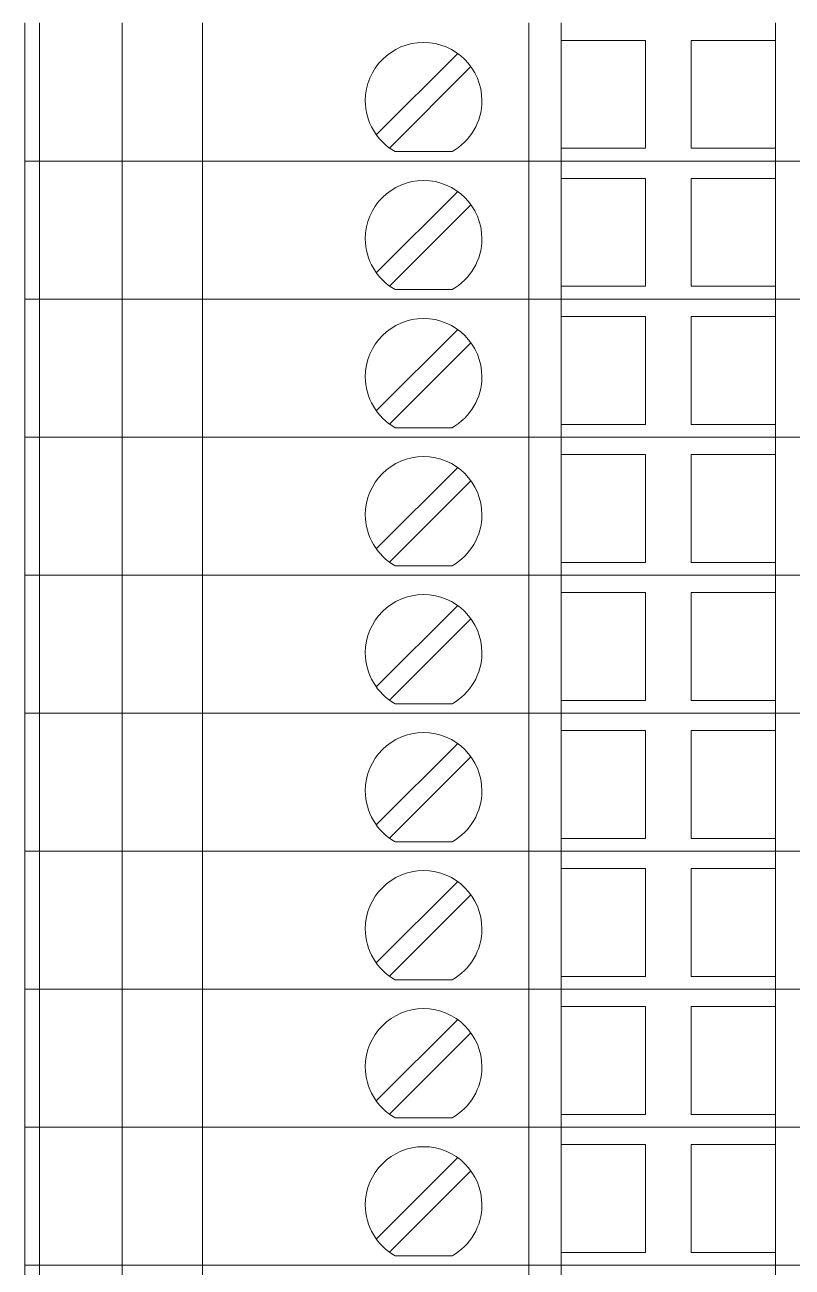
# Model space of a CAD drawing. Header units: millimetres. Extents: x 1880 to 4113, y 771 to 2990.
# Drawn here: x 2688.12 to 2716.74, y 2144.34 to 2190.69 of the extents above; entities that cross this region are included whole.
import ezdxf

# ---------------------------------------------------------------- set-up
doc = ezdxf.new("R2010")
doc.units = ezdxf.units.MM
doc.layers.add('000-PI-Oprema', color=30, linetype='Continuous', lineweight=5)

msp = doc.modelspace()

# ---------------------------------------------------------------- linework, layer by layer
at = {"layer": '000-PI-Oprema', "color": 0, "linetype": 'ByBlock', "lineweight": 0}
for p, q in [((2688.122, 2190.764), (2688.122, 2185.614)), ((2688.669, 2185.614), (2688.669, 2190.764)), ((2691.746, 2190.764), (2691.746, 2185.614)), ((2694.746, 2190.764), (2694.746, 2185.614)), ((2706.922, 2190.764), (2706.922, 2185.614)), ((2708.122, 2190.764), (2708.122, 2185.614)), ((2716.122, 2185.614), (2716.122, 2190.764)), ((2708.122, 2190.114), (2708.122, 2190.114)), ((2708.122, 2190.114), (2711.272, 2190.114)), ((2711.272, 2190.114), (2711.272, 2190.114)), ((2711.272, 2190.114), (2711.272, 2186.089)), ((2712.972, 2190.114), (2716.122, 2190.114)), ((2712.972, 2190.114), (2712.972, 2190.114)), ((2712.972, 2186.089), (2712.972, 2190.114)), ((2716.122, 2190.114), (2716.122, 2190.114)), ((2704.267, 2189.629), (2701.232, 2186.594)), ((2701.726, 2186.099), (2704.762, 2189.134)), ((2706.922, 2189.164), (2706.922, 2189.164)), ((2706.922, 2186.564), (2706.922, 2189.164)), ((2706.922, 2186.564), (2706.922, 2186.564)), ((2701.938, 2185.964), (2701.938, 2185.964)), ((2704.056, 2185.964), (2701.938, 2185.964)), ((2704.056, 2185.964), (2704.056, 2185.964)), ((2708.122, 2186.089), (2708.122, 2186.089)), ((2711.272, 2186.089), (2708.122, 2186.089)), ((2711.272, 2186.089), (2711.272, 2186.089)), ((2712.972, 2186.089), (2712.972, 2186.089)), ((2716.122, 2186.089), (2712.972, 2186.089)), ((2716.122, 2186.089), (2716.122, 2186.089)), ((2688.122, 2185.614), (2706.922, 2185.614)), ((2688.122, 2185.614), (2688.805, 2185.614)), ((2688.122, 2185.614), (2706.922, 2185.614)), ((2688.122, 2185.614), (2688.122, 2180.464)), ((2688.669, 2180.464), (2688.669, 2185.614)), ((2691.746, 2185.614), (2691.746, 2180.464)), ((2694.746, 2185.614), (2694.746, 2180.464)), ((2706.922, 2185.614), (2708.122, 2185.614)), ((2706.922, 2185.614), (2708.122, 2185.614)), ((2706.922, 2185.614), (2706.922, 2180.464)), ((2716.122, 2185.614), (2708.122, 2185.614)), ((2708.122, 2185.614), (2708.122, 2185.614)), ((2708.122, 2185.614), (2708.122, 2185.614)), ((2716.122, 2185.614), (2708.122, 2185.614)), ((2708.122, 2185.614), (2708.122, 2180.464)), ((2716.122, 2185.614), (2717.322, 2185.614)), ((2716.122, 2185.614), (2716.122, 2185.614)), ((2716.122, 2185.614), (2716.122, 2185.614)), ((2716.122, 2185.614), (2717.322, 2185.614)), ((2716.122, 2180.464), (2716.122, 2185.614)), ((2708.122, 2184.964), (2708.122, 2184.964)), ((2708.122, 2184.964), (2711.272, 2184.964)), ((2711.272, 2184.964), (2711.272, 2184.964)), ((2711.272, 2184.964), (2711.272, 2180.939)), ((2712.972, 2184.964), (2716.122, 2184.964)), ((2712.972, 2184.964), (2712.972, 2184.964)), ((2712.972, 2180.939), (2712.972, 2184.964)), ((2716.122, 2184.964), (2716.122, 2184.964)), ((2704.267, 2184.479), (2701.232, 2181.444)), ((2706.922, 2184.014), (2706.922, 2184.014)), ((2706.922, 2181.414), (2706.922, 2184.014)), ((2701.726, 2180.949), (2704.762, 2183.984)), ((2706.922, 2181.414), (2706.922, 2181.414)), ((2701.938, 2180.814), (2701.938, 2180.814)), ((2704.056, 2180.814), (2701.938, 2180.814)), ((2704.056, 2180.814), (2704.056, 2180.814)), ((2708.122, 2180.939), (2708.122, 2180.939)), ((2711.272, 2180.939), (2708.122, 2180.939)), ((2711.272, 2180.939), (2711.272, 2180.939)), ((2712.972, 2180.939), (2712.972, 2180.939)), ((2716.122, 2180.939), (2712.972, 2180.939)), ((2716.122, 2180.939), (2716.122, 2180.939)), ((2688.122, 2180.464), (2706.922, 2180.464)), ((2688.122, 2180.464), (2688.805, 2180.464)), ((2688.122, 2180.464), (2706.922, 2180.464)), ((2688.122, 2180.464), (2688.122, 2175.314)), ((2688.669, 2175.314), (2688.669, 2180.464)), ((2691.746, 2180.464), (2691.746, 2175.314)), ((2694.746, 2180.464), (2694.746, 2175.314)), ((2706.922, 2180.464), (2708.122, 2180.464)), ((2706.922, 2180.464), (2708.122, 2180.464)), ((2706.922, 2180.464), (2706.922, 2175.314)), ((2716.122, 2180.464), (2708.122, 2180.464)), ((2708.122, 2180.464), (2708.122, 2180.464)), ((2708.122, 2180.464), (2708.122, 2180.464)), ((2716.122, 2180.464), (2708.122, 2180.464)), ((2708.122, 2180.464), (2708.122, 2175.314)), ((2716.122, 2180.464), (2717.322, 2180.464)), ((2716.122, 2180.464), (2716.122, 2180.464)), ((2716.122, 2180.464), (2716.122, 2180.464)), ((2716.122, 2180.464), (2717.322, 2180.464)), ((2716.122, 2175.314), (2716.122, 2180.464)), ((2708.122, 2179.814), (2708.122, 2179.814)), ((2708.122, 2179.814), (2711.272, 2179.814)), ((2711.272, 2179.814), (2711.272, 2179.814)), ((2711.272, 2179.814), (2711.272, 2175.789)), ((2712.972, 2179.814), (2716.122, 2179.814)), ((2712.972, 2179.814), (2712.972, 2179.814)), ((2712.972, 2175.789), (2712.972, 2179.814)), ((2716.122, 2179.814), (2716.122, 2179.814)), ((2704.267, 2179.329), (2701.232, 2176.294)), ((2701.726, 2175.799), (2704.762, 2178.834)), ((2706.922, 2178.864), (2706.922, 2178.864)), ((2706.922, 2176.264), (2706.922, 2178.864)), ((2706.922, 2176.264), (2706.922, 2176.264)), ((2708.122, 2175.789), (2708.122, 2175.789)), ((2711.272, 2175.789), (2708.122, 2175.789)), ((2711.272, 2175.789), (2711.272, 2175.789)), ((2712.972, 2175.789), (2712.972, 2175.789)), ((2716.122, 2175.789), (2712.972, 2175.789)), ((2716.122, 2175.789), (2716.122, 2175.789)), ((2688.122, 2175.314), (2706.922, 2175.314)), ((2688.122, 2175.314), (2688.805, 2175.314)), ((2688.122, 2175.314), (2706.922, 2175.314)), ((2688.122, 2175.314), (2688.122, 2170.164)), ((2688.669, 2170.164), (2688.669, 2175.314)), ((2691.746, 2175.314), (2691.746, 2170.164)), ((2694.746, 2175.314), (2694.746, 2170.164)), ((2701.938, 2175.664), (2701.938, 2175.664)), ((2704.056, 2175.664), (2701.938, 2175.664)), ((2704.056, 2175.664), (2704.056, 2175.664)), ((2706.922, 2175.314), (2708.122, 2175.314)), ((2706.922, 2175.314), (2708.122, 2175.314)), ((2706.922, 2175.314), (2706.922, 2170.164)), ((2716.122, 2175.314), (2708.122, 2175.314)), ((2708.122, 2175.314), (2708.122, 2175.314)), ((2708.122, 2175.314), (2708.122, 2175.314)), ((2716.122, 2175.314), (2708.122, 2175.314)), ((2708.122, 2175.314), (2708.122, 2170.164)), ((2716.122, 2175.314), (2717.322, 2175.314)), ((2716.122, 2175.314), (2716.122, 2175.314)), ((2716.122, 2175.314), (2716.122, 2175.314)), ((2716.122, 2175.314), (2717.322, 2175.314)), ((2716.122, 2170.164), (2716.122, 2175.314)), ((2708.122, 2174.664), (2708.122, 2174.664)), ((2708.122, 2174.664), (2711.272, 2174.664)), ((2711.272, 2174.664), (2711.272, 2174.664)), ((2711.272, 2174.664), (2711.272, 2170.639)), ((2712.972, 2174.664), (2716.122, 2174.664)), ((2712.972, 2174.664), (2712.972, 2174.664)), ((2712.972, 2170.639), (2712.972, 2174.664)), ((2716.122, 2174.664), (2716.122, 2174.664)), ((2704.267, 2174.179), (2701.232, 2171.144)), ((2701.726, 2170.649), (2704.762, 2173.684)), ((2706.922, 2173.714), (2706.922, 2173.714)), ((2706.922, 2171.114), (2706.922, 2173.714)), ((2706.922, 2171.114), (2706.922, 2171.114)), ((2708.122, 2170.639), (2708.122, 2170.639)), ((2711.272, 2170.639), (2708.122, 2170.639)), ((2711.272, 2170.639), (2711.272, 2170.639)), ((2712.972, 2170.639), (2712.972, 2170.639)), ((2716.122, 2170.639), (2712.972, 2170.639)), ((2716.122, 2170.639), (2716.122, 2170.639)), ((2688.122, 2170.164), (2706.922, 2170.164)), ((2688.122, 2170.164), (2688.805, 2170.164)), ((2688.122, 2170.164), (2706.922, 2170.164)), ((2688.122, 2170.164), (2688.122, 2165.014)), ((2688.669, 2165.014), (2688.669, 2170.164)), ((2691.746, 2170.164), (2691.746, 2165.014)), ((2694.746, 2170.164), (2694.746, 2165.014)), ((2701.938, 2170.514), (2701.938, 2170.514)), ((2704.056, 2170.514), (2701.938, 2170.514)), ((2704.056, 2170.514), (2704.056, 2170.514)), ((2706.922, 2170.164), (2708.122, 2170.164)), ((2706.922, 2170.164), (2708.122, 2170.164)), ((2706.922, 2170.164), (2706.922, 2165.014)), ((2716.122, 2170.164), (2708.122, 2170.164)), ((2708.122, 2170.164), (2708.122, 2170.164)), ((2708.122, 2170.164), (2708.122, 2170.164)), ((2716.122, 2170.164), (2708.122, 2170.164)), ((2708.122, 2170.164), (2708.122, 2165.014)), ((2716.122, 2170.164), (2717.322, 2170.164)), ((2716.122, 2170.164), (2716.122, 2170.164)), ((2716.122, 2170.164), (2716.122, 2170.164)), ((2716.122, 2170.164), (2717.322, 2170.164)), ((2716.122, 2165.014), (2716.122, 2170.164)), ((2708.122, 2169.514), (2708.122, 2169.514)), ((2708.122, 2169.514), (2711.272, 2169.514)), ((2711.272, 2169.514), (2711.272, 2169.514)), ((2711.272, 2169.514), (2711.272, 2165.489)), ((2712.972, 2169.514), (2716.122, 2169.514)), ((2712.972, 2169.514), (2712.972, 2169.514)), ((2712.972, 2165.489), (2712.972, 2169.514)), ((2716.122, 2169.514), (2716.122, 2169.514)), ((2704.267, 2169.029), (2701.232, 2165.994)), ((2701.726, 2165.499), (2704.762, 2168.534)), ((2706.922, 2168.564), (2706.922, 2168.564)), ((2706.922, 2165.964), (2706.922, 2168.564)), ((2706.922, 2165.964), (2706.922, 2165.964)), ((2708.122, 2165.489), (2708.122, 2165.489)), ((2711.272, 2165.489), (2708.122, 2165.489)), ((2711.272, 2165.489), (2711.272, 2165.489)), ((2712.972, 2165.489), (2712.972, 2165.489)), ((2716.122, 2165.489), (2712.972, 2165.489)), ((2716.122, 2165.489), (2716.122, 2165.489)), ((2688.122, 2165.014), (2706.922, 2165.014)), ((2688.122, 2165.014), (2688.805, 2165.014)), ((2688.122, 2165.014), (2706.922, 2165.014)), ((2688.122, 2165.014), (2688.122, 2159.864)), ((2688.669, 2159.864), (2688.669, 2165.014)), ((2691.746, 2165.014), (2691.746, 2159.864)), ((2694.746, 2165.014), (2694.746, 2159.864)), ((2701.938, 2165.364), (2701.938, 2165.364)), ((2704.056, 2165.364), (2701.938, 2165.364)), ((2704.056, 2165.364), (2704.056, 2165.364)), ((2706.922, 2165.014), (2708.122, 2165.014)), ((2706.922, 2165.014), (2708.122, 2165.014)), ((2706.922, 2165.014), (2706.922, 2159.864)), ((2716.122, 2165.014), (2708.122, 2165.014)), ((2708.122, 2165.014), (2708.122, 2165.014)), ((2708.122, 2165.014), (2708.122, 2165.014)), ((2716.122, 2165.014), (2708.122, 2165.014)), ((2708.122, 2165.014), (2708.122, 2159.864)), ((2716.122, 2165.014), (2717.322, 2165.014)), ((2716.122, 2165.014), (2716.122, 2165.014)), ((2716.122, 2165.014), (2716.122, 2165.014)), ((2716.122, 2165.014), (2717.322, 2165.014)), ((2716.122, 2159.864), (2716.122, 2165.014)), ((2708.122, 2164.364), (2708.122, 2164.364)), ((2708.122, 2164.364), (2711.272, 2164.364)), ((2711.272, 2164.364), (2711.272, 2164.364)), ((2711.272, 2164.364), (2711.272, 2160.339)), ((2712.972, 2164.364), (2716.122, 2164.364)), ((2712.972, 2164.364), (2712.972, 2164.364)), ((2712.972, 2160.339), (2712.972, 2164.364)), ((2716.122, 2164.364), (2716.122, 2164.364)), ((2704.267, 2163.879), (2701.232, 2160.844)), ((2701.726, 2160.349), (2704.762, 2163.384)), ((2706.922, 2163.414), (2706.922, 2163.414)), ((2706.922, 2160.814), (2706.922, 2163.414)), ((2706.922, 2160.814), (2706.922, 2160.814)), ((2701.938, 2160.214), (2701.938, 2160.214)), ((2704.056, 2160.214), (2701.938, 2160.214)), ((2704.056, 2160.214), (2704.056, 2160.214)), ((2708.122, 2160.339), (2708.122, 2160.339)), ((2711.272, 2160.339), (2708.122, 2160.339)), ((2711.272, 2160.339), (2711.272, 2160.339)), ((2712.972, 2160.339), (2712.972, 2160.339)), ((2716.122, 2160.339), (2712.972, 2160.339)), ((2716.122, 2160.339), (2716.122, 2160.339)), ((2688.122, 2159.864), (2706.922, 2159.864)), ((2688.122, 2159.864), (2688.805, 2159.864)), ((2688.122, 2159.864), (2706.922, 2159.864)), ((2688.122, 2159.864), (2688.122, 2154.714)), ((2688.669, 2154.714), (2688.669, 2159.864)), ((2691.746, 2159.864), (2691.746, 2154.714)), ((2694.746, 2159.864), (2694.746, 2154.714)), ((2706.922, 2159.864), (2708.122, 2159.864)), ((2706.922, 2159.864), (2708.122, 2159.864)), ((2706.922, 2159.864), (2706.922, 2154.714)), ((2716.122, 2159.864), (2708.122, 2159.864)), ((2708.122, 2159.864), (2708.122, 2159.864)), ((2708.122, 2159.864), (2708.122, 2159.864)), ((2716.122, 2159.864), (2708.122, 2159.864)), ((2708.122, 2159.864), (2708.122, 2154.714)), ((2716.122, 2159.864), (2717.322, 2159.864)), ((2716.122, 2159.864), (2716.122, 2159.864)), ((2716.122, 2159.864), (2716.122, 2159.864)), ((2716.122, 2159.864), (2717.322, 2159.864)), ((2716.122, 2154.714), (2716.122, 2159.864)), ((2708.122, 2159.214), (2708.122, 2159.214)), ((2708.122, 2159.214), (2711.272, 2159.214)), ((2711.272, 2159.214), (2711.272, 2159.214)), ((2711.272, 2159.214), (2711.272, 2155.189)), ((2712.972, 2159.214), (2716.122, 2159.214)), ((2712.972, 2159.214), (2712.972, 2159.214)), ((2712.972, 2155.189), (2712.972, 2159.214)), ((2716.122, 2159.214), (2716.122, 2159.214)), ((2704.267, 2158.729), (2701.232, 2155.694)), ((2701.726, 2155.199), (2704.762, 2158.234)), ((2706.922, 2158.264), (2706.922, 2158.264)), ((2706.922, 2155.664), (2706.922, 2158.264)), ((2706.922, 2155.664), (2706.922, 2155.664)), ((2701.938, 2155.064), (2701.938, 2155.064)), ((2704.056, 2155.064), (2701.938, 2155.064)), ((2704.056, 2155.064), (2704.056, 2155.064)), ((2708.122, 2155.189), (2708.122, 2155.189)), ((2711.272, 2155.189), (2708.122, 2155.189)), ((2711.272, 2155.189), (2711.272, 2155.189)), ((2712.972, 2155.189), (2712.972, 2155.189)), ((2716.122, 2155.189), (2712.972, 2155.189)), ((2716.122, 2155.189), (2716.122, 2155.189)), ((2688.122, 2154.714), (2706.922, 2154.714)), ((2688.122, 2154.714), (2688.805, 2154.714)), ((2688.122, 2154.714), (2706.922, 2154.714)), ((2688.122, 2154.714), (2688.122, 2149.564)), ((2688.669, 2149.564), (2688.669, 2154.714)), ((2691.746, 2154.714), (2691.746, 2149.564)), ((2694.746, 2154.714), (2694.746, 2149.564)), ((2706.922, 2154.714), (2708.122, 2154.714)), ((2706.922, 2154.714), (2708.122, 2154.714)), ((2706.922, 2154.714), (2706.922, 2149.564)), ((2716.122, 2154.714), (2708.122, 2154.714)), ((2708.122, 2154.714), (2708.122, 2154.714)), ((2708.122, 2154.714), (2708.122, 2154.714)), ((2716.122, 2154.714), (2708.122, 2154.714)), ((2708.122, 2154.714), (2708.122, 2149.564)), ((2716.122, 2154.714), (2717.322, 2154.714)), ((2716.122, 2154.714), (2716.122, 2154.714)), ((2716.122, 2154.714), (2716.122, 2154.714)), ((2716.122, 2154.714), (2717.322, 2154.714)), ((2716.122, 2149.564), (2716.122, 2154.714)), ((2708.122, 2154.064), (2708.122, 2154.064)), ((2708.122, 2154.064), (2711.272, 2154.064)), ((2711.272, 2154.064), (2711.272, 2154.064)), ((2711.272, 2154.064), (2711.272, 2150.039)), ((2712.972, 2154.064), (2716.122, 2154.064)), ((2712.972, 2154.064), (2712.972, 2154.064)), ((2712.972, 2150.039), (2712.972, 2154.064)), ((2716.122, 2154.064), (2716.122, 2154.064)), ((2704.267, 2153.579), (2701.232, 2150.544)), ((2701.726, 2150.049), (2704.762, 2153.084)), ((2706.922, 2153.114), (2706.922, 2153.114)), ((2706.922, 2150.514), (2706.922, 2153.114)), ((2706.922, 2150.514), (2706.922, 2150.514)), ((2701.938, 2149.914), (2701.938, 2149.914)), ((2704.056, 2149.914), (2701.938, 2149.914)), ((2704.056, 2149.914), (2704.056, 2149.914)), ((2708.122, 2150.039), (2708.122, 2150.039)), ((2711.272, 2150.039), (2708.122, 2150.039)), ((2711.272, 2150.039), (2711.272, 2150.039)), ((2712.972, 2150.039), (2712.972, 2150.039)), ((2716.122, 2150.039), (2712.972, 2150.039)), ((2716.122, 2150.039), (2716.122, 2150.039)), ((2688.122, 2149.564), (2706.922, 2149.564)), ((2688.122, 2149.564), (2688.805, 2149.564)), ((2688.122, 2149.564), (2706.922, 2149.564)), ((2688.122, 2149.564), (2688.122, 2144.414)), ((2688.669, 2144.414), (2688.669, 2149.564)), ((2691.746, 2149.564), (2691.746, 2144.414)), ((2694.746, 2149.564), (2694.746, 2144.414)), ((2706.922, 2149.564), (2708.122, 2149.564)), ((2706.922, 2149.564), (2708.122, 2149.564)), ((2706.922, 2149.564), (2706.922, 2144.414)), ((2716.122, 2149.564), (2708.122, 2149.564)), ((2708.122, 2149.564), (2708.122, 2149.564)), ((2708.122, 2149.564), (2708.122, 2149.564)), ((2716.122, 2149.564), (2708.122, 2149.564)), ((2708.122, 2149.564), (2708.122, 2144.414)), ((2716.122, 2149.564), (2717.322, 2149.564)), ((2716.122, 2149.564), (2716.122, 2149.564)), ((2716.122, 2149.564), (2716.122, 2149.564)), ((2716.122, 2149.564), (2717.322, 2149.564)), ((2716.122, 2144.414), (2716.122, 2149.564)), ((2708.122, 2148.914), (2708.122, 2148.914)), ((2708.122, 2148.914), (2711.272, 2148.914)), ((2711.272, 2148.914), (2711.272, 2148.914)), ((2711.272, 2148.914), (2711.272, 2144.889)), ((2712.972, 2148.914), (2716.122, 2148.914)), ((2712.972, 2148.914), (2712.972, 2148.914)), ((2712.972, 2144.889), (2712.972, 2148.914)), ((2716.122, 2148.914), (2716.122, 2148.914)), ((2704.267, 2148.429), (2701.232, 2145.394)), ((2701.726, 2144.899), (2704.762, 2147.934)), ((2706.922, 2147.964), (2706.922, 2147.964)), ((2706.922, 2145.364), (2706.922, 2147.964)), ((2706.922, 2145.364), (2706.922, 2145.364)), ((2701.938, 2144.764), (2701.938, 2144.764)), ((2704.056, 2144.764), (2701.938, 2144.764)), ((2704.056, 2144.764), (2704.056, 2144.764)), ((2708.122, 2144.889), (2708.122, 2144.889)), ((2711.272, 2144.889), (2708.122, 2144.889)), ((2711.272, 2144.889), (2711.272, 2144.889)), ((2712.972, 2144.889), (2712.972, 2144.889)), ((2716.122, 2144.889), (2712.972, 2144.889)), ((2716.122, 2144.889), (2716.122, 2144.889)), ((2688.122, 2144.414), (2706.922, 2144.414)), ((2688.122, 2144.414), (2688.805, 2144.414)), ((2688.122, 2144.414), (2706.922, 2144.414)), ((2688.122, 2144.414), (2688.122, 2139.264)), ((2688.669, 2139.264), (2688.669, 2144.414)), ((2691.746, 2144.414), (2691.746, 2139.264)), ((2694.746, 2144.414), (2694.746, 2139.264)), ((2706.922, 2144.414), (2708.122, 2144.414)), ((2706.922, 2144.414), (2708.122, 2144.414)), ((2706.922, 2144.414), (2706.922, 2139.264)), ((2716.122, 2144.414), (2708.122, 2144.414)), ((2708.122, 2144.414), (2708.122, 2144.414)), ((2708.122, 2144.414), (2708.122, 2144.414)), ((2716.122, 2144.414), (2708.122, 2144.414)), ((2708.122, 2144.414), (2708.122, 2139.264)), ((2716.122, 2144.414), (2717.322, 2144.414)), ((2716.122, 2144.414), (2716.122, 2144.414)), ((2716.122, 2144.414), (2716.122, 2144.414)), ((2716.122, 2144.414), (2717.322, 2144.414)), ((2716.122, 2139.264), (2716.122, 2144.414))]:
    msp.add_line(p, q, dxfattribs=at)
for centre, start, end in [((2702.997, 2187.864), 360, 180), ((2702.997, 2187.864), 180, 240.8754), ((2702.997, 2187.864), 299.1246, 360), ((2702.997, 2182.714), 360, 180), ((2702.997, 2182.714), 180, 240.8754), ((2702.997, 2182.714), 299.1246, 360), ((2702.997, 2177.564), 360, 180), ((2702.997, 2177.564), 180, 240.8754), ((2702.997, 2177.564), 299.1246, 360), ((2702.997, 2172.414), 360, 180), ((2702.997, 2172.414), 180, 240.8754), ((2702.997, 2172.414), 299.1246, 360), ((2702.997, 2167.264), 360, 180), ((2702.997, 2167.264), 180, 240.8754), ((2702.997, 2167.264), 299.1246, 360), ((2702.997, 2162.114), 360, 180), ((2702.997, 2162.114), 180, 240.8754), ((2702.997, 2162.114), 299.1246, 360), ((2702.997, 2156.964), 360, 180), ((2702.997, 2156.964), 180, 240.8754), ((2702.997, 2156.964), 299.1246, 360), ((2702.997, 2151.814), 360, 180), ((2702.997, 2151.814), 180, 240.8754), ((2702.997, 2151.814), 299.1246, 360), ((2702.997, 2146.664), 360, 180), ((2702.997, 2146.664), 180, 240.8754), ((2702.997, 2146.664), 299.1246, 360)]:
    msp.add_arc(centre, 2.175, start, end, dxfattribs=at)

doc.saveas('drawing.dxf')
